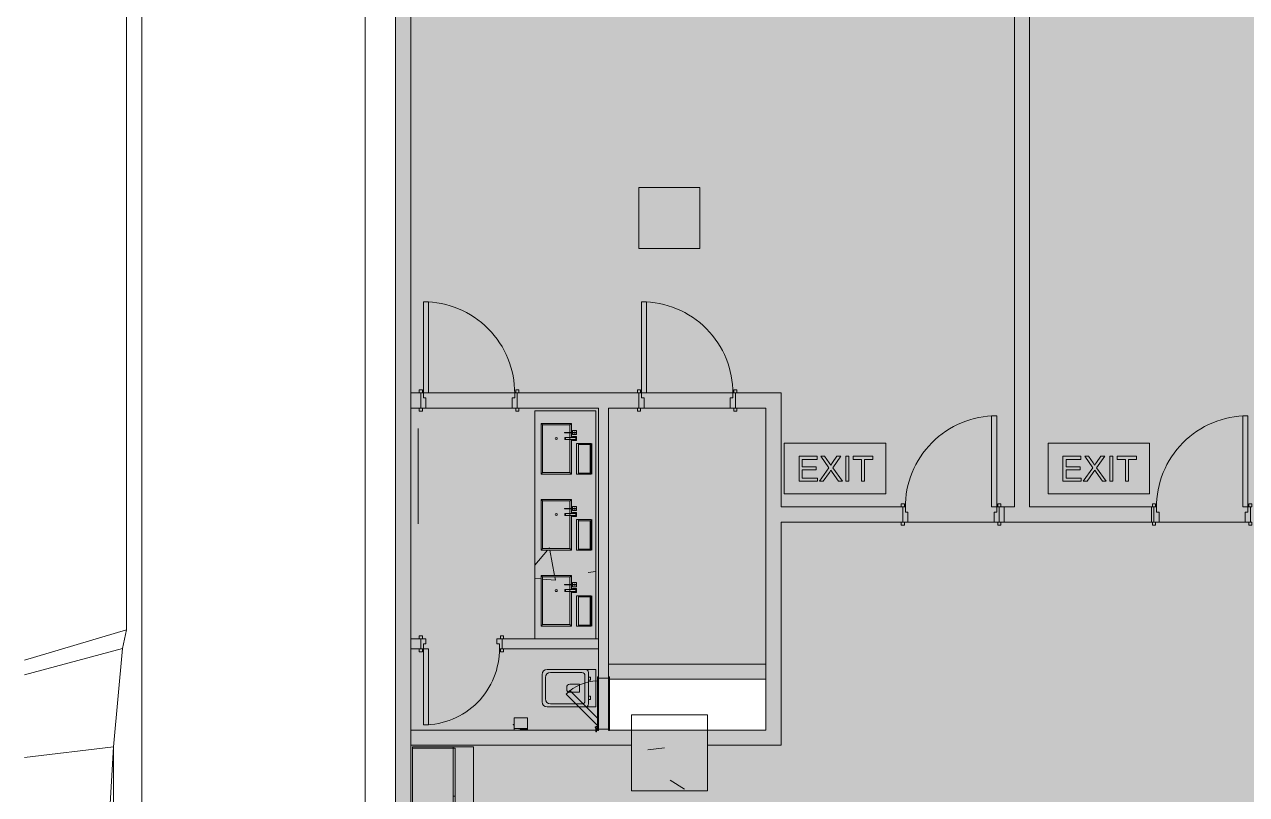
# Model space of a CAD drawing. Header units: millimetres. Extents: x -57519 to 497916, y -349472 to 446842.
# Drawn here: x 363393 to 375437, y 39571 to 47167 of the extents above; entities that cross this region are included whole.
import ezdxf

# ---------------------------------------------------------------- set-up
doc = ezdxf.new("R2010")
doc.units = ezdxf.units.MM
for name, color, linetype, lineweight in [('A-DETL-GENF', 92, 'Continuous', 5), ('A-DETL-THIN', 151, 'Continuous', 9), ('A-DOOR', 31, 'Continuous', 5), ('A-DOOR-FRAM', 31, 'Continuous', 5), ('A-FLOR', 192, 'Continuous', 5), ('A-GENM', 13, 'Continuous', 5), ('A-GLAZ', 151, 'Continuous', 5), ('A-WALL', 113, 'Continuous', 20), ('A-WALL-PATT', 111, 'Continuous', 20), ('I-FURN', 30, 'Continuous', 5), ('P-SANR-FIXT', 6, 'Continuous', 5), ('S-COLS', 52, 'Continuous', 20), ('S-STRS', 31, 'Continuous', 5)]:
    doc.layers.add(name, color=color, linetype=linetype, lineweight=lineweight)
pattern_1 = [(50, (329410.6, 0), (3643.68, -318.78), [381, -4191]), (355, (329410.6, 0), (-704.86, 3821.14), [304.8, -3352.8]), (100.451, (329714.2, -26.6), (2938.85, 3502.33), [323.8, -3561.8]), (46.184, (329410.6, 1016), (5421.58, -840.86), [571.5, -6286.5]), (96.636, (329862.4, 946), (4748.05, 4948.55), [485.7, -5342.7]), (351.184, (329410.6, 1016), (4748.1, 4948.5), [457.2, -5029.2]), (21, (329918.6, 762), (3032.29, -2045.3), [381, -4191]), (326, (329918.6, 762), (1236.04, 3683.76), [304.8, -3352.8]), (71.451, (330171.2, 591.6), (4268.34, 1638.42), [323.8, -3561.8]), (37.5, (329410.6, 0), (61.772, 1691.1), [167.64, -3144.52, 167.64, -3235.96, -3365.5]), (37.5, (329410.6, 0), (61.772, 1691.1), [-6715.76, 167.64, -3197.86]), (7.5, (329410.6, 0), (1336.393, 2003.61), [167.64, -1772.92, 167.64, -3068.32, -1282.7]), (7.5, (329410.6, 0), (1336.393, 2003.61), [-5176.52, 167.64, -1115.06]), (327.5, (328277.7, 0), (2711.818, -114.58), [167.64, -1102.36, 167.64, -3794.76, -5257.8]), (327.5, (328277.7, 0), (2711.818, -114.58), [-5232.4, 167.64, -5090.16]), (317.5, (327769.7, 0), (2962.59, 508.53), [167.64, -1483.36, 167.64, -2463.8, -3733.8]), (317.5, (327769.7, 0), (2962.59, 508.53), [-4282.44, 167.64, -3566.16])]

# ---------------------------------------------------------------- blocks, each defined once
blk = doc.blocks.new('DLN-Single Door__X01_ - _M02_ 900 x 2450 _WH_-V592-G_F SINGLE OCCUPANCY DIAGRAM')
at = {"layer": 'A-DOOR', "color": 191}
for p, q in [((-460, 105), (-490, 105)), ((-490, 105), (-490, 75)), ((-490, 75), (-475, 75)), ((-475, 75), (-460, 75)), ((-460, 75), (-460, 105)), ((490, 105), (460, 105)), ((460, 105), (460, 75)), ((466, 75), (475, 75)), ((475, 75), (490, 75)), ((490, 75), (490, 105)), ((-475, -75), (-490, -75)), ((-490, -75), (-490, -105)), ((-490, -105), (-460, -105)), ((-460, -75), (-475, -75)), ((-460, -105), (-460, -75)), ((-400, -75), (-450, -75)), ((-450, -75), (-450, -975)), ((-400, -975), (-400, -75)), ((475, -75), (460, -75)), ((460, -75), (460, -105)), ((460, -105), (490, -105)), ((490, -75), (475, -75)), ((490, -105), (490, -75)), ((-450, -975), (-400, -975))]:
    blk.add_line(p, q, dxfattribs=at)
blk.add_arc((-450, -75), 900, 270, 0.5, dxfattribs=at)
at = {"layer": 'A-DOOR-FRAM', "color": 191}
for p, q in [((-425, 75), (-475, 75)), ((-475, 75), (-475, -75)), ((-425, -25), (-425, 75)), ((425, 75), (425, -25)), ((475, 75), (425, 75)), ((475, -75), (475, 75)), ((-475, -75), (-450, -75)), ((-450, -75), (-450, -25)), ((-450, -25), (-425, -25)), ((425, -25), (450, -25)), ((450, -25), (450, -75)), ((450, -75), (475, -75))]:
    blk.add_line(p, q, dxfattribs=at)
blk = doc.blocks.new('DLN-Single Door__X01_ - _M01a_ 900 x 2450 _WH_-V593-G_F SINGLE OCCUPANCY DIAGRAM')
at = {"layer": 'A-DOOR', "color": 191}
for p, q in [((-450, 975), (-400, 975)), ((-450, 75), (-450, 975)), ((-400, 975), (-400, 75)), ((-490, 105), (-460, 105)), ((-490, 75), (-490, 105)), ((-475, 75), (-490, 75)), ((-460, 75), (-475, 75)), ((-460, 105), (-460, 75)), ((-400, 75), (-450, 75)), ((460, 75), (460, 105)), ((460, 105), (490, 105)), ((475, 75), (460, 75)), ((490, 75), (475, 75)), ((490, 105), (490, 75)), ((-490, -75), (-475, -75)), ((-490, -105), (-490, -75)), ((-460, -105), (-490, -105)), ((-475, -75), (-460, -75)), ((-460, -75), (-460, -105)), ((460, -105), (460, -75)), ((460, -75), (475, -75)), ((490, -105), (460, -105)), ((475, -75), (490, -75)), ((490, -75), (490, -105))]:
    blk.add_line(p, q, dxfattribs=at)
blk.add_arc((-450, 75), 900, 359.5, 90, dxfattribs=at)
at = {"layer": 'A-DOOR-FRAM', "color": 191}
for p, q in [((-475, 75), (-450, 75)), ((-475, -75), (-475, 75)), ((-450, 75), (-450, 25)), ((-450, 25), (-425, 25)), ((-425, 25), (-425, -75)), ((425, 25), (450, 25)), ((425, -75), (425, 25)), ((450, 75), (475, 75)), ((450, 25), (450, 75)), ((475, 75), (475, -75)), ((-425, -75), (-475, -75)), ((475, -75), (425, -75))]:
    blk.add_line(p, q, dxfattribs=at)
blk = doc.blocks.new('DLN_Louvre - 990x800 _WH_-10506067-G_F SINGLE OCCUPANCY DIAGRAM')
at = {"layer": 'A-GLAZ'}
blk.add_line((-470, 0), (470, 0), dxfattribs=at)
blk = doc.blocks.new('DLN-Access Panel__AP01_ - _AP04a_ 450 x 650 _WH_-16057987-G_F SINGLE OCCUPANCY DIAGRAM')
at = {"layer": 'A-DOOR', "color": 191}
for p, q in [((-215, 60), (93, 368)), ((93, 368), (129, 333)), ((129, 333), (-144, 60)), ((-240, 75), (-278, 75)), ((-278, 75), (-278, 70)), ((-278, 70), (-240, 70)), ((-265, 50), (-265, 60)), ((265, 60), (-265, 60)), ((-265, 50), (265, 50)), ((-240, 73), (-240, 60)), ((-225, 60), (-225, 73)), ((265, 50), (265, 60)), ((-265, -60), (-265, -50)), ((265, -50), (-260, -50)), ((240, -60), (265, -60)), ((265, -60), (265, -50))]:
    blk.add_line(p, q, dxfattribs=at)
at = {"layer": 'A-DOOR', "color": 253}
blk.add_line((-260, -60), (240, -60), dxfattribs=at)
at = {"layer": 'A-DOOR', "color": 191}
for centre, radius, start, end in [((-225, 50), 450, 1.3176, 45), ((-233, 73), 7.5, 360, 160.5288), ((-233, 73), 7.5, 360, 180), ((-233, 73), 7.5, 360, 160.5288), ((-233, 73), 7.5, 360, 165), ((-233, 73), 2, 0, 180), ((-233, 73), 2, 0, 180)]:
    blk.add_arc(centre, radius, start, end, dxfattribs=at)
at = {"layer": 'A-DOOR-FRAM', "color": 191}
for p, q in [((-250, 50), (-250, -50)), ((250, 50), (250, -48))]:
    blk.add_line(p, q, dxfattribs=at)
blk = doc.blocks.new('DLN_Counter-01 - 3850 _W_-13002887-G_F SINGLE OCCUPANCY DIAGRAM')
at = {"layer": 'I-FURN', "color": 191}
for p, q in [((-1940, -400), (-1940, 0)), ((-1940, 0), (-1925, 0)), ((-1925, -400), (-1925, 0)), ((-977.5, 0), (-1925, 0)), ((-1925, 0), (-1925, -400)), ((-977.5, 0), (-977.5, -400)), ((-977.5, -400), (-977.5, 0)), ((-977.5, 0), (-962.5, 0)), ((-962.5, -400), (-962.5, 0)), ((-22.5, 0), (-962.5, 0)), ((-962.5, 0), (-962.5, -400)), ((-22.5, 0), (-22.5, -400)), ((-7.5, -400), (-7.5, 0)), ((932.5, 0), (-7.5, 0)), ((932.5, 0), (932.5, -400)), ((947.5, -400), (947.5, 0)), ((1895, 0), (947.5, 0)), ((1895, 0), (1895, -400)), ((1895, -400), (1895, 0)), ((1895, 0), (1910, 0)), ((1910, 0), (1910, -400)), ((-22.5, -400), (-22.5, 0)), ((-22.5, 0), (-7.5, 0)), ((-7.5, 0), (-7.5, -400)), ((932.5, -400), (932.5, 0)), ((932.5, 0), (947.5, 0)), ((947.5, 0), (947.5, -400)), ((-1940, -400), (-1925, -400)), ((-1940, -400), (-1940, -600)), ((-1925, -400), (-977.5, -400)), ((-1925, -420), (-1925, -400)), ((-1925, -400), (-1451.25, -400)), ((-1925, -420), (-1451.25, -420)), ((-1451.25, -400), (-977.5, -400)), ((-1451.25, -405.17), (-1451.25, -420)), ((-1451.25, -420), (-1451.25, -405.17)), ((-1451.25, -420), (-977.5, -420)), ((-977.5, -400), (-977.5, -420)), ((-977.5, -400), (-962.5, -400)), ((-962.5, -400), (-22.5, -400)), ((-962.5, -420), (-962.5, -400)), ((-962.5, -400), (-492.5, -400)), ((-962.5, -420), (-492.5, -420)), ((-492.5, -400), (-492.5, -420)), ((-492.5, -420), (-492.5, -400)), ((-492.5, -400), (-22.5, -400)), ((-492.5, -420), (-22.5, -420)), ((-485, -540), (-485, -420)), ((-22.5, -400), (-22.5, -420)), ((-22.5, -400), (-7.5, -400)), ((-15, -400), (-15, -540)), ((-7.5, -400), (932.5, -400)), ((-7.5, -420), (-7.5, -400)), ((-7.5, -400), (462.5, -400)), ((-7.5, -420), (462.5, -420)), ((15, -540), (15, -420)), ((355, -420), (355, -540)), ((462.5, -400), (462.5, -420)), ((462.5, -420), (462.5, -400)), ((462.5, -400), (932.5, -400)), ((462.5, -420), (932.5, -420)), ((932.5, -400), (932.5, -420)), ((932.5, -400), (947.5, -400)), ((947.5, -400), (1895, -400)), ((947.5, -420), (947.5, -400)), ((947.5, -400), (1421.25, -400)), ((947.5, -420), (1421.25, -420)), ((1421.25, -400), (1421.25, -420)), ((1421.25, -420), (1421.25, -400)), ((1421.25, -400), (1895, -400)), ((1421.25, -420), (1895, -420)), ((1895, -400), (1895, -420)), ((1895, -400), (1910, -400)), ((1910, -600), (1910, -400)), ((-1940, -600), (1910, -600)), ((-15, -540), (-485, -540)), ((355, -540), (15, -540))]:
    blk.add_line(p, q, dxfattribs=at)
blk = doc.blocks.new('DLN-Single Door__X01_ - _M02_ 900 x 2450 _WH_-16935526-G_F SINGLE OCCUPANCY DIAGRAM')
at = {"layer": 'A-DOOR', "color": 191}
for p, q in [((-460, 105), (-490, 105)), ((-490, 105), (-490, 75)), ((-490, 75), (-475, 75)), ((-475, 75), (-460, 75)), ((-460, 75), (-460, 105)), ((490, 105), (460, 105)), ((460, 105), (460, 75)), ((460, 75), (475, 75)), ((475, 75), (490, 75)), ((490, 75), (490, 105)), ((-475, -75), (-490, -75)), ((-490, -75), (-490, -105)), ((-490, -105), (-460, -105)), ((-460, -75), (-475, -75)), ((-460, -105), (-460, -75)), ((-400, -75), (-450, -75)), ((-450, -75), (-450, -975)), ((-400, -975), (-400, -75)), ((475, -75), (460, -75)), ((460, -75), (460, -105)), ((460, -105), (490, -105)), ((490, -75), (475, -75)), ((490, -105), (490, -75)), ((-450, -975), (-400, -975))]:
    blk.add_line(p, q, dxfattribs=at)
blk.add_arc((-450, -75), 900, 270, 0.5, dxfattribs=at)
at = {"layer": 'A-DOOR-FRAM', "color": 191}
for p, q in [((-425, 75), (-475, 75)), ((-475, 75), (-475, -75)), ((-425, -25), (-425, 75)), ((425, 75), (425, -25)), ((475, 75), (425, 75)), ((475, -75), (475, 75)), ((-475, -75), (-450, -75)), ((-450, -75), (-450, -25)), ((-450, -25), (-425, -25)), ((425, -25), (450, -25)), ((450, -25), (450, -75)), ((450, -75), (475, -75))]:
    blk.add_line(p, q, dxfattribs=at)
blk = doc.blocks.new('DLN_Toilet Paper Roll - DLN_Toilet Paper Roll-V829-G_F SINGLE OCCUPANCY DIAGRAM')
at = {"layer": 'P-SANR-FIXT', "color": 191}
for p, q in [((-7, 0), (6, 0)), ((-7, 0), (-7, 0)), ((-4, 0), (-7, 0)), ((2, 0), (-4, 0)), ((6, 0), (2, 0)), ((6, 0), (7, 0)), ((7, 0), (6, 0)), ((-65, -7), (-65, -5)), ((-65, -7), (-65, -6)), ((-65, -6), (-65, -7)), ((-65, -15), (-65, -7)), ((-65, -7), (-13, -7)), ((-65, -120), (-65, -15)), ((-65, -15), (-13, -15)), ((-65, -120), (65, -120)), ((-13, -7), (-13, -6)), ((-13, -6), (-13, -7)), ((-13, -15), (-13, -7)), ((65, -15), (-13, -15)), ((-7, -2), (7, -2)), ((7, -2), (-7, -2)), ((-5, -5), (5, -5)), ((5, -5), (-5, -5)), ((-5, -11), (5, -11)), ((5, -11), (-5, -11)), ((-3, -2), (3, -2)), ((3, -2), (-3, -2)), ((-3, -5), (3, -5)), ((3, -5), (-3, -5)), ((23, -9), (23, -7)), ((23, -7), (23, -9)), ((65, -5), (65, -12)), ((65, -15), (65, -120))]:
    blk.add_line(p, q, dxfattribs=at)
for start_param, end_param in [(0, 3.141593), (3.141593, 6.283185)]:
    blk.add_ellipse((72, -53), major_axis=(2, 0), ratio=0.802744, start_param=start_param, end_param=end_param, dxfattribs=at)
for points, knots in [([(-5, -9), (-5, -9), (-5, -9), (-5, -8), (-4, -8), (-5, -8), (-5, -7), (-5, -7), (-5, -6), (-5, -6), (-5, -6), (-5, -6)], [0, 0, 0, 0, 0.1, 0.2, 0.3, 0.4, 0.5, 0.6, 0.8, 0.9, 0.9644096, 0.9644096, 0.9644096, 0.9644096]), ([(-5, -6), (-5, -6), (-5, -6), (-5, -6), (-5, -7), (-5, -7)], [0, 0, 0, 0, 0.25, 0.5, 1, 1, 1, 1]), ([(-5, -7), (-5, -7), (-5, -8), (-5, -8), (-5, -9), (-5, -9), (-5, -10), (-5, -10), (-5, -10), (-5, -10)], [0, 0, 0, 0, 0.222222, 0.333333, 0.444444, 0.583333, 0.722222, 0.861111, 1, 1, 1, 1]), ([(-5, -10), (-5, -10), (-5, -10), (-5, -10), (-5, -10), (-5, -9), (-5, -9)], [0.0801932, 0.0801932, 0.0801932, 0.0801932, 0.2, 0.4, 0.7, 1, 1, 1, 1]), ([(5, -6), (5, -6), (5, -6), (5, -6), (5, -7), (5, -7), (5, -8), (4, -8), (5, -8), (5, -9), (5, -9), (5, -9)], [0.0355904, 0.0355904, 0.0355904, 0.0355904, 0.1, 0.2, 0.4, 0.5, 0.6, 0.7, 0.8, 0.9, 1, 1, 1, 1]), ([(5, -7), (5, -7), (5, -6), (5, -6), (5, -6), (5, -6)], [0, 0, 0, 0, 0.5, 0.75, 1, 1, 1, 1]), ([(5, -10), (5, -10), (5, -10), (5, -10), (5, -9), (5, -9), (5, -8), (5, -8), (5, -8), (5, -7), (5, -7), (5, -7)], [0, 0, 0, 0, 0.111111, 0.222222, 0.444444, 0.583333, 0.652778, 0.722222, 0.791667, 0.861111, 1, 1, 1, 1]), ([(5, -9), (5, -10), (5, -10), (5, -10), (5, -10), (5, -10)], [0, 0, 0, 0, 0.4, 0.7, 0.9198068, 0.9198068, 0.9198068, 0.9198068])]:
    blk.add_open_spline(points, degree=3, knots=knots, dxfattribs=at)
blk = doc.blocks.new('DLN_Toilet - DLN_Toilet-12122835-G_F SINGLE OCCUPANCY DIAGRAM')
at = {"layer": 'P-SANR-FIXT', "color": 191}
for p, q in [((-185, 650), (-185, 273)), ((-155, 308), (-155, 618)), ((135, 700), (-135, 700)), ((-105, 668), (105, 668)), ((155, 618), (155, 308)), ((185, 273), (185, 650)), ((-40, 427), (-40, 332)), ((10, 457), (-10, 457)), ((40, 332), (40, 427)), ((-185, 273), (-185, 170)), ((-155, 243), (155, 243)), ((125, 278), (-125, 278)), ((-80, 243), (-110, 243)), ((-110, 243), (-110, 223)), ((-80, 223), (-80, 243)), ((-40, 332), (40, 332)), ((110, 243), (80, 243)), ((80, 243), (80, 223)), ((110, 223), (110, 243)), ((185, 170), (185, 273)), ((-185, 170), (185, 170)), ((-110, 223), (-80, 223)), ((80, 223), (110, 223))]:
    blk.add_line(p, q, dxfattribs=at)
for centre, radius, start, end in [((-135, 650), 50, 90, 180), ((-105, 618), 50, 90, 180), ((105, 618), 50, 0, 90), ((135, 650), 50, 0, 90), ((-10, 427), 30, 90, 180), ((10, 427), 30, 360, 90), ((-155, 273), 30, 180, 270), ((-125, 308), 30, 180, 270), ((125, 308), 30, 270, 0), ((155, 273), 30, 270, 0)]:
    blk.add_arc(centre, radius, start, end, dxfattribs=at)
blk = doc.blocks.new('DLN_Counter _ Cabinet - DLN_Counter _ Cabinet-15606098-G_F SINGLE OCCUPANCY DIAGRAM')
at = {"layer": 'A-GENM', "color": 191}
for p, q in [((-235, -255), (-235, -525)), ((235, -255), (-235, -255)), ((235, -525), (235, -255)), ((-235, -525), (235, -525))]:
    blk.add_line(p, q, dxfattribs=at)
blk = doc.blocks.new('DLN_Counter _ Cabinet - DLN_Counter _ Cabinet-15606099-G_F SINGLE OCCUPANCY DIAGRAM')
at = {"layer": 'A-GENM', "color": 191}
for p, q in [((-235, -255), (-235, -525)), ((235, -255), (-235, -255)), ((235, -525), (235, -255)), ((-235, -525), (235, -525))]:
    blk.add_line(p, q, dxfattribs=at)
blk = doc.blocks.new('DLN_Counter _ Cabinet - DLN_Counter _ Cabinet-15606100-G_F SINGLE OCCUPANCY DIAGRAM')
at = {"layer": 'A-GENM', "color": 191}
for p, q in [((-235, -255), (-235, -525)), ((235, -255), (-235, -255)), ((235, -525), (235, -255)), ((-235, -525), (235, -525))]:
    blk.add_line(p, q, dxfattribs=at)
blk = doc.blocks.new('DLN-Single Door__X01_ - _M09_ 750 x 2450 _WH_-16935552-G_F SINGLE OCCUPANCY DIAGRAM')
at = {"layer": 'A-DOOR', "color": 191}
for p, q in [((-385, 80), (-415, 80)), ((-415, 80), (-415, 50)), ((-415, 50), (-400, 50)), ((-400, 50), (-385, 50)), ((-385, 50), (-385, 80)), ((415, 80), (385, 80)), ((385, 80), (385, 50)), ((385, 50), (400, 50)), ((400, 50), (415, 50)), ((415, 50), (415, 80)), ((-400, -50), (-415, -50)), ((-415, -50), (-415, -80)), ((-415, -80), (-385, -80)), ((-385, -50), (-400, -50)), ((-385, -80), (-385, -50)), ((-325, -50), (-375, -50)), ((-375, -50), (-375, -800)), ((-325, -800), (-325, -50)), ((400, -50), (385, -50)), ((385, -50), (385, -80)), ((385, -80), (415, -80)), ((415, -50), (400, -50)), ((415, -80), (415, -50)), ((-375, -800), (-325, -800))]:
    blk.add_line(p, q, dxfattribs=at)
blk.add_arc((-375, -50), 750, 270, 0.5, dxfattribs=at)
at = {"layer": 'A-DOOR-FRAM', "color": 191}
for p, q in [((-350, 50), (-400, 50)), ((-400, 50), (-400, -50)), ((-375, -50), (-375, 0)), ((-375, 0), (-350, 0)), ((-350, 0), (-350, 50)), ((350, 50), (350, 0)), ((400, 50), (350, 50)), ((400, -50), (400, 50)), ((-400, -50), (-375, -50)), ((350, 0), (375, 0)), ((375, 0), (375, -50)), ((375, -50), (400, -50))]:
    blk.add_line(p, q, dxfattribs=at)
blk = doc.blocks.new('DLN_EXIT Sign Board - DLN_EXIT Sign Board-5973881-G_F SINGLE OCCUPANCY DIAGRAM')
at = {"layer": 'A-GENM'}
h = blk.add_hatch(color=21, dxfattribs=at)
h.paths.add_polyline_path([(-500, -250), (500, -250), (500, 250), (-500, 250), (-500, -127)], flags=0)
h.paths.add_polyline_path([(108, -125), (108, 121), (138, 121), (138, -125)], flags=0)
h.paths.add_polyline_path([(-323, -125), (-354, -125), (-354, 121), (-177, 121), (-177, 90), (-323, 90), (-323, 17), (-185, 17), (-185, -13), (-323, -13), (-323, -94), (-173, -94), (-173, -125)], flags=0)
h.paths.add_polyline_path([(73, -125), (36, -125), (-42, -19), (-116, -125), (-154, -125), (-59, 9), (-138, 121), (-102, 121), (-42, 34), (20, 121), (58, 121), (-22, 9), (58, -103)], flags=0)
h.paths.add_polyline_path([(292, -125), (262, -125), (262, 90), (181, 90), (181, 121), (373, 121), (373, 90), (292, 90)], flags=0)
for points in [[(-354, -125), (-173, -125), (-173, -94), (-323, -94), (-323, -13), (-185, -13), (-185, 17), (-323, 17), (-323, 90), (-177, 90), (-177, 121), (-354, 121)], [(73, -125), (-22, 9), (58, 121), (20, 121), (-42, 34), (-102, 121), (-138, 121), (-59, 9), (-154, -125), (-116, -125), (-40, -17), (36, -125)], [(138, -125), (138, 121), (108, 121), (108, -125)], [(292, -125), (292, 90), (373, 90), (373, 121), (181, 121), (181, 90), (262, 90), (262, -125)]]:
    blk.add_hatch(color=253, dxfattribs=at).paths.add_polyline_path(points, flags=0)
at = {"layer": 'A-GENM', "color": 191}
for p, q in [((500, 250), (-500, 250)), ((-500, 250), (-500, -250)), ((500, -250), (500, 250)), ((-177, 121), (-354, 121)), ((-354, 121), (-354, -125)), ((-177, 90), (-177, 121)), ((-102, 121), (-138, 121)), ((-138, 121), (-59, 9)), ((-57, 58), (-102, 121)), ((20, 121), (-24, 59)), ((-22, 9), (58, 121)), ((58, 121), (20, 121)), ((138, 121), (108, 121)), ((108, 121), (108, -125)), ((138, -125), (138, 121)), ((373, 121), (181, 121)), ((181, 121), (181, 90)), ((373, 90), (373, 121)), ((-323, 17), (-323, 90)), ((-323, 90), (-177, 90)), ((-185, 17), (-323, 17)), ((-185, -13), (-185, 17)), ((-59, 9), (-154, -125)), ((-42, 34), (-57, 58)), ((-24, 59), (-42, 34)), ((73, -125), (-22, 9)), ((181, 90), (262, 90)), ((262, 90), (262, -125)), ((292, -125), (292, 90)), ((292, 90), (373, 90)), ((-323, -94), (-323, -13)), ((-323, -13), (-185, -13)), ((-173, -94), (-323, -94)), ((-173, -125), (-173, -94)), ((-116, -125), (-55, -38)), ((-55, -38), (-40, -17)), ((-40, -17), (-27, -36)), ((-27, -36), (36, -125)), ((-354, -125), (-173, -125)), ((-154, -125), (-116, -125)), ((36, -125), (73, -125)), ((108, -125), (138, -125)), ((262, -125), (292, -125)), ((-500, -250), (500, -250))]:
    blk.add_line(p, q, dxfattribs=at)

msp = doc.modelspace()

# ---------------------------------------------------------------- hatches: boundary and pattern name
at = {"layer": 'A-DETL-GENF', "transparency": 33554585}
h = msp.add_hatch(color=201, dxfattribs=at)
h.paths.add_polyline_path([(378712.3, -2142.5), (378712.3, 5707.5), (408249.8, 5707.5), (408249.8, 31607.5), (411824.8, 31607.5), (411824.8, 28857.5), (414124.8, 28857.5), (414124.8, 34332.5), (417674.8, 34332.5), (417674.8, 35647.5), (420699.8, 35647.5), (420699.8, 52157.5), (392454.3, 52157.5), (392454.3, 45782.5), (382199.8, 45782.5), (382199.8, 52157.5), (367049.8, 52157.5), (367049.8, 5707.5), (368349.8, 5707.5), (368349.8, 3222.2), (374112.3, -1265.4), (374112.3, -2142.5), (376972.2, -2142.5)], flags=0)
h.paths.add_polyline_path([(370849.8, 8157.5), (370849.8, 9357.5), (369649.8, 9357.5), (369649.8, 15624.2), (370889.8, 15624.2), (370889.8, 9397.5), (371149.8, 9397.5), (371149.8, 8157.5)], flags=0)
h.paths.add_polyline_path([(388124.8, 8157.5), (388124.8, 9397.5), (389899.8, 9397.5), (389899.8, 8157.5)], flags=0)
h.paths.add_polyline_path([(382791.7, 8157.5), (382352.3, 8157.5), (382352.3, 9397.5), (387324.8, 9397.5), (387324.8, 8157.5), (386671.4, 8157.5)], flags=0)
h.paths.add_polyline_path([(404599.8, 8157.5), (396937.3, 8157.5), (396937.3, 9397.5), (404599.8, 9397.5), (404599.8, 8571.4)], flags=0)
h.paths.add_polyline_path([(394430.7, 8157.5), (392899.8, 8157.5), (392899.8, 9397.5), (396137.3, 9397.5), (396137.3, 8157.5)], flags=0)
h.paths.add_polyline_path([(405799.8, 12397.5), (404559.8, 12397.5), (404559.8, 15624.2), (405799.8, 15624.2), (405799.8, 12969.9)], flags=0)
h.paths.add_polyline_path([(370889.8, 16424.2), (369649.8, 16424.2), (369649.8, 23040.8), (370889.8, 23040.8), (370889.8, 17368.3)], flags=0)
h.paths.add_polyline_path([(404559.8, 16424.2), (404559.8, 23040.8), (405799.8, 23040.8), (405799.8, 16424.2)], flags=0)
h.paths.add_polyline_path([(369649.8, 23840.8), (369649.8, 30107.5), (370849.8, 30107.5), (370849.8, 31307.5), (371149.8, 31307.5), (371149.8, 30107.5), (370889.8, 30107.5), (370889.8, 23840.8)], flags=0)
h.paths.add_polyline_path([(404559.8, 23840.8), (404559.8, 27067.5), (405799.8, 27067.5), (405799.8, 23840.8)], flags=0)
h.paths.add_polyline_path([(388124.8, 30067.5), (388124.8, 31307.5), (389399.8, 31307.5), (389399.8, 30067.5)], flags=0)
h.paths.add_polyline_path([(373449.8, 30067.5), (373449.8, 31307.5), (378512.3, 31307.5), (378512.3, 30067.5), (375032.4, 30067.5)], flags=0)
h.paths.add_polyline_path([(386671.4, 30067.5), (382349.8, 30067.5), (382349.8, 31307.5), (387324.8, 31307.5), (387324.8, 30067.5)], flags=0)
h.paths.add_polyline_path([(394430.7, 30067.5), (392399.8, 30067.5), (392399.8, 31307.5), (396137.3, 31307.5), (396137.3, 30067.5)], flags=0)
h.paths.add_polyline_path([(402190, 30067.5), (396937.3, 30067.5), (396937.3, 31307.5), (404599.8, 31307.5), (404599.8, 30067.5), (404129.8, 30067.5)], flags=0)
h.paths.add_polyline_path([(407299.8, 35797.5), (407299.8, 36247.5), (408249.8, 36247.5), (408249.8, 35797.5), (408009.5, 35797.5)], flags=0)
h.paths.add_polyline_path([(412649.8, 35797.5), (412649.8, 37247.5), (415649.8, 37247.5), (415649.8, 35797.5), (413829, 35797.5)], flags=0)
h.paths.add_polyline_path([(412649.8, 37397.5), (412649.8, 37897.5), (418299.8, 37897.5), (418299.8, 37397.5), (412859.1, 37397.5)], flags=0)
h.paths.add_polyline_path([(408979.4, 37847.5), (408399.8, 37847.5), (408399.8, 38327.5), (410749.8, 38327.5), (410749.8, 37847.5), (409949.3, 37847.5)], flags=0)
h.paths.add_polyline_path([(381599.8, 37907.5), (381599.8, 39557.5), (382049.8, 39557.5), (382049.8, 37907.5), (381821.8, 37907.5)], flags=0)
h.paths.add_polyline_path([(406069.7, 38657.5), (404849.8, 38657.5), (404849.8, 49957.5), (408249.8, 49957.5), (408249.8, 38657.5), (408009.5, 38657.5)], flags=0)
h.paths.add_polyline_path([(370182.8, 40207.5), (369149.8, 40207.5), (369149.8, 40707.5), (370699.8, 40707.5), (370699.8, 40207.5)], flags=0)
h.paths.add_polyline_path([(381599.8, 40257.5), (381599.8, 42757.5), (382049.8, 42757.5), (382049.8, 40257.5), (381821.8, 40257.5)], flags=0)
h.paths.add_polyline_path([(414798.9, 42697.5), (410674.8, 42697.5), (410674.8, 43197.5), (418349.8, 43197.5), (418349.8, 42697.5), (415768.8, 42697.5)], flags=0)
h.paths.add_polyline_path([(377289.8, 42907.5), (375749.8, 42907.5), (375749.8, 43407.5), (377289.8, 43407.5), (377289.8, 43209.2)], flags=0)
h.paths.add_polyline_path([(382049.8, 46907.5), (379399.8, 46907.5), (379399.8, 52007.5), (382049.8, 52007.5), (382049.8, 47057.9)], flags=0)
h.paths.add_polyline_path([(410919.2, 47837.5), (410674.8, 47837.5), (410674.8, 48337.5), (418349.8, 48337.5), (418349.8, 47837.5), (411404.2, 47837.5)], flags=0)
h.paths.add_polyline_path([(408399.8, 50107.5), (408399.8, 52007.5), (408849.8, 52007.5), (408849.8, 50107.5)], flags=0)
at = {"layer": 'A-GENM'}
h = msp.add_hatch(dxfattribs=at)
h.set_pattern_fill('FP_41', color=253, style=0, pattern_type=2)
h.set_pattern_definition(pattern_1)
h.paths.add_polyline_path([(368727.9, 41997.5), (368769.8, 41997.5), (368769.8, 42322.5), (368724, 42322.5), (368727.9, 42342.5), (368769.8, 42342.5), (368769.8, 42388.7), (368769.8, 42393.7), (368769.8, 42467.5), (368499.8, 42467.5), (368499.8, 41997.5)], flags=0)
h.paths.add_polyline_path([(368634.8, 42322.5), (368626.2, 42327.5), (368626.2, 42337.5), (368634.8, 42342.5), (368643.5, 42337.5), (368643.5, 42327.5), (368637.4, 42322.8)], flags=0)
h = msp.add_hatch(dxfattribs=at)
h.set_pattern_fill('FP_55', color=253, style=0, pattern_type=2)
h.set_pattern_definition([(50, (329410.6, 0), (3643.68, -318.78), [381, -4191]), (355, (329410.6, 0), (-704.86, 3821.14), [304.8, -3352.8]), (100.451, (329714.2, -26.6), (2938.85, 3502.33), [323.8, -3561.8]), (46.184, (329410.6, 1016), (5421.58, -840.86), [571.5, -6286.5]), (96.636, (329862.4, 946), (4748.05, 4948.55), [485.7, -5342.7]), (351.184, (329410.6, 1016), (4748.1, 4948.5), [457.2, -5029.2]), (21, (329918.6, 762), (3032.29, -2045.3), [381, -4191]), (326, (329918.6, 762), (1236.04, 3683.76), [304.8, -3352.8]), (71.451, (330171.2, 591.6), (4268.34, 1638.42), [323.8, -3561.8]), (37.5, (329410.6, 0), (61.772, 1691.1), [167.64, -3144.52, 167.64, -3235.96, -3365.5]), (37.5, (329410.6, 0), (61.772, 1691.1), [-6715.76, 167.64, -3197.86]), (7.5, (329410.6, 0), (1336.393, 2003.61), [167.64, -1772.92, 167.64, -3068.32, -1282.7]), (7.5, (329410.6, 0), (1336.393, 2003.61), [-5176.52, 167.64, -1115.06]), (327.5, (328277.7, 0), (2711.818, -114.58), [167.64, -1102.36, 167.64, -3794.76, -5257.8]), (327.5, (328277.7, 0), (2711.818, -114.58), [-5232.4, 167.64, -5090.16]), (317.5, (327769.7, 0), (2962.59, 508.53), [167.64, -1483.36, 167.64, -2463.8, -3733.8]), (317.5, (327769.7, 0), (2962.59, 508.53), [-4282.44, 167.64, -3566.16])])
h.paths.add_polyline_path([(368424.8, 41107.5), (369024.8, 41107.5), (369024.8, 41982.5), (368424.8, 41982.5), (368424.8, 41284.9)], flags=0)
h.paths.add_polyline_path([(368485.5, 41232.5), (368484.8, 41232.5), (368485.5, 41732.5), (368784.8, 41732.5), (368784.8, 41643.7), (368794.8, 41643.7), (368794.8, 41661.2), (368834.8, 41661.2), (368834.8, 41621.2), (368794.8, 41621.2), (368794.8, 41638.7), (368784.8, 41638.7), (368784.8, 41592.5), (368794.8, 41592.5), (368794.8, 41602.5), (368834.8, 41602.5), (368834.8, 41562.5), (368794.8, 41562.5), (368794.8, 41572.5), (368784.8, 41572.5), (368784.8, 41232.5), (368727.9, 41232.5)], flags=0)
h.paths.add_polyline_path([(368970.4, 41232.5), (368834.8, 41232.5), (368834.8, 41532.5), (368984.8, 41532.5), (368979.8, 41232.5)], flags=0)
h = msp.add_hatch(dxfattribs=at)
h.set_pattern_fill('FP_41', color=253, style=0, pattern_type=2)
h.set_pattern_definition(pattern_1)
h.paths.add_polyline_path([(368769.8, 41247.5), (368769.8, 41572.5), (368724, 41572.5), (368727.9, 41592.5), (368769.8, 41592.5), (368769.8, 41638.7), (368769.8, 41643.7), (368769.8, 41717.5), (368499.8, 41717.5), (368499.8, 41247.5), (368727.9, 41247.5)], flags=0)
h.paths.add_polyline_path([(368634.8, 41572.5), (368626.2, 41577.5), (368626.2, 41587.5), (368634.8, 41592.5), (368643.5, 41587.5), (368643.5, 41577.5), (368637.4, 41572.8)], flags=0)
at = {"layer": 'A-WALL-PATT', "transparency": 33554432}
msp.add_hatch(color=133, dxfattribs=at).paths.add_polyline_path([(367049.8, 33807.5), (367199.8, 33807.5), (367199.8, 52022.5), (367049.8, 52022.5), (367049.8, 33862.5)], flags=0)
at = {"layer": 'S-COLS', "lineweight": 5}
h = msp.add_hatch(dxfattribs=at)
h.set_pattern_fill('FP_41', color=253, style=0, pattern_type=2)
h.set_pattern_definition(pattern_1)
h.paths.add_polyline_path([(370124.8, 40207.5), (370124.8, 40357.5), (369374.8, 40357.5), (369374.8, 40207.5)], flags=0)
h = msp.add_hatch(dxfattribs=at)
h.set_pattern_fill('FP_41', color=253, style=0, pattern_type=2)
h.set_pattern_definition(pattern_1)
h.paths.add_polyline_path([(370124.8, 39607.5), (370124.8, 40207.5), (369374.8, 40207.5), (369374.8, 39607.5)], flags=0)

# ---------------------------------------------------------------- linework, layer by layer
at = {"layer": 'A-DETL-THIN', "lineweight": 5}
for p, q in [((367049.8, 52157.5), (367049.8, 35357.5)), ((369149.8, 40707.5), (370699.8, 40707.5)), ((369149.8, 40207.5), (369149.8, 40707.5)), ((370699.8, 40707.5), (370699.8, 40207.5)), ((370699.8, 40207.5), (369149.8, 40207.5))]:
    msp.add_line(p, q, dxfattribs=at)
at = {"layer": 'A-FLOR'}
for p, q in [((366749.8, 52457.4), (366749.8, 31707.5)), ((367049.8, 52006.1), (367049.8, 33897.5)), ((367199.8, 52007.5), (367199.8, 43532.5)), ((364399.9, 51475.3), (364399.8, 41195.8)), ((364549.5, 5557.5), (364549.9, 51475.3)), ((367199.8, 43532.5), (367284.8, 43532.5)), ((367324.8, 43532.5), (368224.8, 43532.5)), ((369474.8, 43532.5), (370374.8, 43532.5)), ((370414.8, 43532.5), (370849.8, 43532.5)), ((367284.8, 43382.5), (367199.8, 43382.5)), ((367199.8, 43382.5), (367199.8, 40207.5)), ((368199.8, 43382.5), (367349.8, 43382.5)), ((369049.8, 43382.5), (368264.8, 43382.5)), ((369049.8, 41010), (369049.8, 43382.5)), ((369434.8, 43382.5), (369149.8, 43382.5)), ((370384.8, 43382.5), (369499.8, 43382.5)), ((370699.8, 43382.5), (370414.8, 43382.5)), ((370699.8, 40707.5), (370699.8, 43382.5)), ((370849.8, 42407.5), (372034.8, 42407.5)), ((373049.8, 42257.5), (373049.8, 42407.5)), ((373049.8, 42407.5), (373149.8, 42407.5)), ((373299.8, 42407.5), (374499.8, 42407.5)), ((374499.8, 42407.5), (374499.8, 42260.5)), ((372034.8, 42257.5), (370849.8, 42257.5)), ((372099.8, 42257.5), (372949.8, 42257.5)), ((374574.8, 42257.5), (375424.8, 42257.5)), ((364399.8, 41195.8), (363393.4, 40896.2)), ((364399.8, 41195.8), (364359.8, 41012.5)), ((363393.4, 40750.8), (364359.8, 41012.5)), ((364359.8, 41012.5), (364269.8, 40041.7)), ((369049.8, 40717.5), (369049.8, 40732.5)), ((369149.8, 40732.5), (369149.8, 40707.5)), ((369159.8, 40707.5), (370699.8, 40707.5)), ((369029.8, 40207.5), (369039.8, 40207.5)), ((369049.8, 40207.5), (369049.8, 40217.5)), ((364269.8, 40041.7), (363393.4, 39936.4)), ((364049.8, 36231.9), (364269.8, 40041.7)), ((369374.8, 40057.5), (367199.8, 40057.5))]:
    msp.add_line(p, q, dxfattribs=at)
at = {"layer": 'A-GENM', "color": 191}
for p, q in [((368424.8, 43357.5), (369024.8, 43357.5)), ((368424.8, 43357.5), (368424.8, 42732.5)), ((369024.8, 43357.5), (369024.8, 42732.5)), ((368484.8, 42732.5), (368484.8, 43232.5)), ((368484.8, 43232.5), (368784.8, 43232.5)), ((368714.8, 43143.7), (368714.8, 43138.7)), ((368714.8, 43143.7), (368809.8, 43143.7)), ((368809.8, 43138.7), (368714.8, 43138.7)), ((368784.8, 43232.5), (368784.8, 43143.7)), ((368784.8, 43138.7), (368784.8, 43092.5)), ((368834.8, 43161.2), (368794.8, 43161.2)), ((368794.8, 43161.2), (368794.8, 43143.7)), ((368794.8, 43138.7), (368794.8, 43121.2)), ((368794.8, 43121.2), (368834.8, 43121.2)), ((368809.8, 43146.2), (368819.8, 43146.2)), ((368809.8, 43136.2), (368809.8, 43146.2)), ((368809.8, 43138.7), (368809.8, 43143.7)), ((368819.8, 43136.2), (368809.8, 43136.2)), ((368819.8, 43146.2), (368819.8, 43136.2)), ((368819.8, 43143.7), (368829.8, 43143.7)), ((368819.8, 43143.7), (368819.8, 43138.7)), ((368829.8, 43138.7), (368819.8, 43138.7)), ((368829.8, 43138.7), (368829.8, 43143.7)), ((368834.8, 43121.2), (368834.8, 43161.2)), ((368718.9, 43092.5), (368724, 43092.5)), ((368718.9, 43072.5), (368718.9, 43092.5)), ((368724, 43072.5), (368718.9, 43072.5)), ((368724, 43092.5), (368827.3, 43092.5)), ((368724, 43072.5), (368724, 43092.5)), ((368827.3, 43072.5), (368724, 43072.5)), ((368784.8, 43072.5), (368784.8, 42732.5)), ((368834.8, 43102.5), (368794.8, 43102.5)), ((368794.8, 43102.5), (368794.8, 43092.5)), ((368794.8, 43072.5), (368794.8, 43062.5)), ((368794.8, 43062.5), (368834.8, 43062.5)), ((368827.3, 43092.5), (368827.3, 43072.5)), ((368834.8, 43062.5), (368834.8, 43102.5)), ((368854.8, 43032.5), (368834.8, 43032.5)), ((368834.8, 42732.5), (368834.8, 43032.5)), ((368854.8, 43032.5), (368979.8, 43032.5)), ((368854.8, 43022.5), (368854.8, 43032.5)), ((368854.8, 42732.5), (368854.8, 43032.5)), ((368979.8, 43022.5), (368854.8, 43022.5)), ((368969.8, 43022.5), (368979.8, 43022.5)), ((368969.8, 42742.5), (368969.8, 43022.5)), ((368979.8, 43022.5), (368979.8, 43032.5)), ((368979.8, 42742.5), (368979.8, 43022.5)), ((368984.8, 43032.5), (368984.8, 42732.5)), ((368424.8, 42732.5), (368424.8, 41982.5)), ((368484.8, 42732.5), (368784.8, 42732.5)), ((368834.8, 42732.5), (368854.8, 42732.5)), ((368854.8, 42742.5), (368979.8, 42742.5)), ((368854.8, 42732.5), (368854.8, 42742.5)), ((368979.8, 42732.5), (368854.8, 42732.5)), ((368979.8, 42742.5), (368969.8, 42742.5)), ((368979.8, 42732.5), (368979.8, 42742.5)), ((369024.8, 42732.5), (369024.8, 41982.5)), ((368484.8, 41982.5), (368484.8, 42482.5)), ((368484.8, 42482.5), (368784.8, 42482.5)), ((368784.8, 42482.5), (368784.8, 42393.7)), ((368834.8, 42411.2), (368794.8, 42411.2)), ((368794.8, 42411.2), (368794.8, 42393.7)), ((368809.8, 42396.2), (368819.8, 42396.2)), ((368809.8, 42386.2), (368809.8, 42396.2)), ((368819.8, 42396.2), (368819.8, 42386.2)), ((368834.8, 42371.2), (368834.8, 42411.2)), ((368714.8, 42393.7), (368714.8, 42388.7)), ((368714.8, 42393.7), (368809.8, 42393.7)), ((368809.8, 42388.7), (368714.8, 42388.7)), ((368718.9, 42342.5), (368724, 42342.5)), ((368718.9, 42322.5), (368718.9, 42342.5)), ((368724, 42322.5), (368718.9, 42322.5)), ((368724, 42342.5), (368827.3, 42342.5)), ((368724, 42322.5), (368724, 42342.5)), ((368827.3, 42322.5), (368724, 42322.5)), ((368784.8, 42384.5), (368784.8, 42342.5)), ((368784.8, 42322.5), (368784.8, 41982.5)), ((368794.8, 42384.5), (368794.8, 42371.2)), ((368794.8, 42371.2), (368834.8, 42371.2)), ((368834.8, 42352.5), (368794.8, 42352.5)), ((368794.8, 42352.5), (368794.8, 42342.5)), ((368794.8, 42322.5), (368794.8, 42312.5)), ((368794.8, 42312.5), (368834.8, 42312.5)), ((368809.8, 42388.7), (368809.8, 42393.7)), ((368819.8, 42386.2), (368809.8, 42386.2)), ((368819.8, 42393.7), (368829.8, 42393.7)), ((368819.8, 42393.7), (368819.8, 42388.7)), ((368829.8, 42388.7), (368819.8, 42388.7)), ((368827.3, 42342.5), (368827.3, 42322.5)), ((368829.8, 42388.7), (368829.8, 42393.7)), ((368834.8, 42312.5), (368834.8, 42352.5)), ((368854.8, 42282.5), (368834.8, 42282.5)), ((368834.8, 41982.5), (368834.8, 42282.5)), ((368854.8, 42282.5), (368979.8, 42282.5)), ((368854.8, 42272.5), (368854.8, 42282.5)), ((368854.8, 41982.5), (368854.8, 42282.5)), ((368979.8, 42272.5), (368979.8, 42282.5)), ((368984.8, 42282.5), (368984.8, 41982.5)), ((368979.8, 42272.5), (368854.8, 42272.5)), ((368969.8, 42272.5), (368979.8, 42272.5)), ((368969.8, 41992.5), (368969.8, 42272.5)), ((368979.8, 41992.5), (368979.8, 42272.5)), ((368424.8, 41982.5), (368424.8, 41107.5)), ((368484.8, 41982.5), (368784.8, 41982.5)), ((368834.8, 41982.5), (368854.8, 41982.5)), ((368854.8, 41992.5), (368979.8, 41992.5)), ((368854.8, 41982.5), (368854.8, 41992.5)), ((368979.8, 41982.5), (368854.8, 41982.5)), ((368979.8, 41992.5), (368969.8, 41992.5)), ((368979.8, 41982.5), (368979.8, 41992.5)), ((369024.8, 41982.5), (369024.8, 41107.5)), ((368484.8, 41732.5), (368784.8, 41732.5)), ((368484.8, 41232.5), (368484.8, 41732.5)), ((368784.8, 41732.5), (368784.8, 41643.7)), ((368714.8, 41643.7), (368809.8, 41643.7)), ((368714.8, 41643.7), (368714.8, 41638.7)), ((368809.8, 41638.7), (368714.8, 41638.7)), ((368718.9, 41592.5), (368724, 41592.5)), ((368718.9, 41572.5), (368718.9, 41592.5)), ((368724, 41572.5), (368718.9, 41572.5)), ((368724, 41592.5), (368827.3, 41592.5)), ((368724, 41572.5), (368724, 41592.5)), ((368827.3, 41572.5), (368724, 41572.5)), ((368784.8, 41638.7), (368784.8, 41592.5)), ((368784.8, 41572.5), (368784.8, 41232.5)), ((368834.8, 41661.2), (368794.8, 41661.2)), ((368794.8, 41661.2), (368794.8, 41643.7)), ((368794.8, 41639.5), (368794.8, 41621.2)), ((368794.8, 41621.2), (368834.8, 41621.2)), ((368834.8, 41602.5), (368794.8, 41602.5)), ((368794.8, 41602.5), (368794.8, 41592.5)), ((368794.8, 41572.5), (368794.8, 41562.5)), ((368794.8, 41562.5), (368834.8, 41562.5)), ((368809.8, 41646.2), (368819.8, 41646.2)), ((368809.8, 41636.2), (368809.8, 41646.2)), ((368809.8, 41638.7), (368809.8, 41643.7)), ((368819.8, 41636.2), (368809.8, 41636.2)), ((368819.8, 41646.2), (368819.8, 41636.2)), ((368819.8, 41643.7), (368829.8, 41643.7)), ((368819.8, 41643.7), (368819.8, 41638.7)), ((368829.8, 41638.7), (368819.8, 41638.7)), ((368827.3, 41592.5), (368827.3, 41572.5)), ((368829.8, 41638.7), (368829.8, 41643.7)), ((368834.8, 41621.2), (368834.8, 41661.2)), ((368834.8, 41562.5), (368834.8, 41602.5)), ((368854.8, 41532.5), (368834.8, 41532.5)), ((368834.8, 41232.5), (368834.8, 41532.5)), ((368854.8, 41532.5), (368979.8, 41532.5)), ((368854.8, 41522.5), (368854.8, 41532.5)), ((368854.8, 41232.5), (368854.8, 41532.5)), ((368979.8, 41522.5), (368854.8, 41522.5)), ((368969.8, 41522.5), (368979.8, 41522.5)), ((368969.8, 41242.5), (368969.8, 41522.5)), ((368979.8, 41522.5), (368979.8, 41532.5)), ((368979.8, 41242.5), (368979.8, 41522.5)), ((368984.8, 41532.5), (368984.8, 41232.5)), ((368784.8, 41232.5), (368484.8, 41232.5)), ((368834.8, 41232.5), (368854.8, 41232.5)), ((368854.8, 41242.5), (368979.8, 41242.5)), ((368854.8, 41232.5), (368854.8, 41242.5)), ((368979.8, 41232.5), (368854.8, 41232.5)), ((368979.8, 41242.5), (368969.8, 41242.5)), ((368979.8, 41232.5), (368979.8, 41242.5)), ((368444.8, 41107.5), (368424.8, 41107.5)), ((369024.8, 41107.5), (368424.8, 41107.5)), ((368824.8, 41107.5), (368444.8, 41107.5)), ((368824.8, 41107.5), (368444.8, 41107.5)), ((368994.8, 41107.5), (368824.8, 41107.5)), ((369024.8, 41107.5), (368994.8, 41107.5)), ((369009.8, 41107.5), (368994.8, 41107.5))]:
    msp.add_line(p, q, dxfattribs=at)
for centre, start, end in [((368634.8, 43082.5), 90, 270), ((368634.8, 43082.5), 270, 90), ((368634.8, 42332.5), 90, 270), ((368634.8, 42332.5), 270, 90), ((368634.8, 41582.5), 90, 270), ((368634.8, 41582.5), 270, 90)]:
    msp.add_arc(centre, 10, start, end, dxfattribs=at)
for points in [[(368485.4, 43232), (368485, 43232.3), (368484.9, 43232.5), (368484.8, 43232.5)], [(368484.8, 42732.5), (368484.8, 42732.5), (368485, 42732.7), (368485.4, 42733)], [(368485.4, 42482), (368485, 42482.3), (368484.9, 42482.5), (368484.8, 42482.5)], [(368484.8, 41982.5), (368484.8, 41982.5), (368485, 41982.7), (368485.4, 41983)], [(368485.4, 41732), (368485, 41732.3), (368484.9, 41732.5), (368484.8, 41732.5)], [(368484.8, 41232.5), (368484.8, 41232.5), (368485, 41232.7), (368485.4, 41233)]]:
    msp.add_open_spline(points, degree=3, dxfattribs=at)
for points, knots in [([(368499.8, 43217.5), (368498.5, 43218.8), (368496.6, 43220.8), (368494.1, 43223.2), (368492.6, 43224.7), (368491.5, 43225.8), (368490.4, 43226.9), (368489.5, 43227.9), (368488.6, 43228.8), (368487.7, 43229.6), (368486.8, 43230.5), (368486, 43231.3), (368485.6, 43231.8), (368485.4, 43231.9)], [-1, -1, -1, -1, -0.83333333, -0.75, -0.66666667, -0.625, -0.58333333, -0.5, -0.45833333, -0.41666667, -0.33333333, -0.25, -0.17699344, -0.17699344, -0.17699344, -0.17699344]), ([(368784.8, 43232.5), (368784.8, 43232.5), (368784.6, 43232.2), (368783.7, 43231.4), (368782.9, 43230.5), (368782, 43229.6), (368781.1, 43228.8), (368780.2, 43227.9), (368779, 43226.6), (368777.6, 43225.3), (368776.5, 43224.1), (368775.3, 43222.9), (368773.1, 43220.8), (368771.2, 43218.8), (368769.8, 43217.5)], [0, 0, 0, 0, 0.1666667, 0.25, 0.3333333, 0.4166667, 0.4583333, 0.5, 0.5833333, 0.6666667, 0.7083333, 0.75, 0.8333333, 1, 1, 1, 1]), ([(368485.4, 42733.1), (368485.6, 42733.2), (368486, 42733.6), (368486.8, 42734.5), (368487.7, 42735.4), (368488.6, 42736.2), (368489.5, 42737.1), (368490.7, 42738.3), (368492.1, 42739.7), (368493.2, 42740.8), (368494.4, 42742), (368496.6, 42744.2), (368498.5, 42746.1), (368499.8, 42747.5)], [0.17699344, 0.17699344, 0.17699344, 0.17699344, 0.25, 0.33333333, 0.41666667, 0.45833333, 0.5, 0.58333333, 0.66666667, 0.70833333, 0.75, 0.83333333, 1, 1, 1, 1]), ([(368784.8, 42732.5), (368784.8, 42732.5), (368784.6, 42732.7), (368783.7, 42733.6), (368782.9, 42734.5), (368782, 42735.4), (368781.1, 42736.2), (368780.2, 42737.1), (368779, 42738.3), (368777.6, 42739.7), (368776.5, 42740.8), (368775.3, 42742), (368773.1, 42744.2), (368771.2, 42746.2), (368769.8, 42747.5)], [0, 0, 0, 0, 0.1666667, 0.25, 0.3333333, 0.4166667, 0.4583333, 0.5, 0.5833333, 0.6666667, 0.7083333, 0.75, 0.8333333, 1, 1, 1, 1]), ([(368499.8, 42467.5), (368498.5, 42468.8), (368496.6, 42470.8), (368494.1, 42473.2), (368492.6, 42474.7), (368491.5, 42475.8), (368490.4, 42476.9), (368489.5, 42477.9), (368488.6, 42478.8), (368487.7, 42479.6), (368486.8, 42480.5), (368486, 42481.3), (368485.6, 42481.8), (368485.4, 42481.9)], [-1, -1, -1, -1, -0.83333333, -0.75, -0.66666667, -0.625, -0.58333333, -0.5, -0.45833333, -0.41666667, -0.33333333, -0.25, -0.17699344, -0.17699344, -0.17699344, -0.17699344]), ([(368784.8, 42482.5), (368784.8, 42482.5), (368784.6, 42482.2), (368783.7, 42481.4), (368782.9, 42480.5), (368782, 42479.6), (368781.1, 42478.8), (368780.2, 42477.9), (368779, 42476.6), (368777.6, 42475.3), (368776.5, 42474.1), (368775.3, 42472.9), (368773.1, 42470.8), (368771.2, 42468.8), (368769.8, 42467.5)], [0, 0, 0, 0, 0.1666667, 0.25, 0.3333333, 0.4166667, 0.4583333, 0.5, 0.5833333, 0.6666667, 0.7083333, 0.75, 0.8333333, 1, 1, 1, 1]), ([(368485.4, 41983.1), (368485.6, 41983.2), (368486, 41983.6), (368486.8, 41984.5), (368487.7, 41985.4), (368488.6, 41986.2), (368489.5, 41987.1), (368490.7, 41988.3), (368492.1, 41989.7), (368493.2, 41990.8), (368494.4, 41992), (368496.6, 41994.2), (368498.5, 41996.1), (368499.8, 41997.5)], [0.17699344, 0.17699344, 0.17699344, 0.17699344, 0.25, 0.33333333, 0.41666667, 0.45833333, 0.5, 0.58333333, 0.66666667, 0.70833333, 0.75, 0.83333333, 1, 1, 1, 1]), ([(368784.8, 41982.5), (368784.8, 41982.5), (368784.6, 41982.7), (368783.7, 41983.6), (368782.9, 41984.5), (368782, 41985.4), (368781.1, 41986.2), (368780.2, 41987.1), (368779, 41988.3), (368777.6, 41989.7), (368776.5, 41990.8), (368775.3, 41992), (368773.1, 41994.2), (368771.2, 41996.2), (368769.8, 41997.5)], [0, 0, 0, 0, 0.1666667, 0.25, 0.3333333, 0.4166667, 0.4583333, 0.5, 0.5833333, 0.6666667, 0.7083333, 0.75, 0.8333333, 1, 1, 1, 1]), ([(368499.8, 41717.5), (368498.5, 41718.8), (368496.6, 41720.8), (368494.1, 41723.2), (368492.6, 41724.7), (368491.5, 41725.8), (368490.4, 41726.9), (368489.5, 41727.9), (368488.6, 41728.8), (368487.7, 41729.6), (368486.8, 41730.5), (368486, 41731.3), (368485.6, 41731.8), (368485.4, 41731.9)], [-1, -1, -1, -1, -0.83333333, -0.75, -0.66666667, -0.625, -0.58333333, -0.5, -0.45833333, -0.41666667, -0.33333333, -0.25, -0.17699344, -0.17699344, -0.17699344, -0.17699344]), ([(368784.8, 41732.5), (368784.8, 41732.5), (368784.6, 41732.2), (368783.7, 41731.4), (368782.9, 41730.5), (368782, 41729.6), (368781.1, 41728.8), (368780.2, 41727.9), (368779, 41726.6), (368777.6, 41725.3), (368776.5, 41724.1), (368775.3, 41722.9), (368773.1, 41720.8), (368771.2, 41718.8), (368769.8, 41717.5)], [0, 0, 0, 0, 0.1666667, 0.25, 0.3333333, 0.4166667, 0.4583333, 0.5, 0.5833333, 0.6666667, 0.7083333, 0.75, 0.8333333, 1, 1, 1, 1]), ([(368485.4, 41233.1), (368485.6, 41233.2), (368486, 41233.6), (368486.8, 41234.5), (368487.7, 41235.4), (368488.6, 41236.2), (368489.5, 41237.1), (368490.7, 41238.3), (368492.1, 41239.7), (368493.2, 41240.8), (368494.4, 41242), (368496.6, 41244.2), (368498.5, 41246.1), (368499.8, 41247.5)], [0.17699344, 0.17699344, 0.17699344, 0.17699344, 0.25, 0.33333333, 0.41666667, 0.45833333, 0.5, 0.58333333, 0.66666667, 0.70833333, 0.75, 0.83333333, 1, 1, 1, 1]), ([(368784.8, 41232.5), (368784.8, 41232.5), (368784.6, 41232.7), (368783.7, 41233.6), (368782.9, 41234.5), (368782, 41235.4), (368781.1, 41236.2), (368780.2, 41237.1), (368779, 41238.3), (368777.6, 41239.7), (368776.5, 41240.8), (368775.3, 41242), (368773.1, 41244.2), (368771.2, 41246.2), (368769.8, 41247.5)], [0, 0, 0, 0, 0.1666667, 0.25, 0.3333333, 0.4166667, 0.4583333, 0.5, 0.5833333, 0.6666667, 0.7083333, 0.75, 0.8333333, 1, 1, 1, 1])]:
    msp.add_open_spline(points, degree=3, knots=knots, dxfattribs=at)
at = {"layer": 'A-WALL', "color": 191, "lineweight": 5}
for p, q in [((367049.8, 33807.5), (367049.8, 52022.5)), ((367199.8, 35209.3), (367199.8, 52006.1)), ((373149.8, 42407.5), (373149.8, 52007.5)), ((373299.8, 52007.5), (373299.8, 42407.5)), ((367299.8, 43532.5), (367284.8, 43532.5)), ((367299.8, 43382.5), (367299.8, 43532.5)), ((368249.8, 43382.5), (368249.8, 43532.5)), ((369449.8, 43532.5), (368249.8, 43532.5)), ((369449.8, 43382.5), (369449.8, 43532.5)), ((370399.8, 43382.5), (370399.8, 43532.5)), ((370849.8, 43532.5), (370399.8, 43532.5)), ((370849.8, 43532.5), (370849.8, 42407.5)), ((367284.8, 43382.5), (367299.8, 43382.5)), ((368249.8, 43382.5), (368264.8, 43382.5)), ((369149.8, 43382.5), (369149.8, 40735.1)), ((369434.8, 43382.5), (369449.8, 43382.5)), ((370399.8, 43382.5), (370414.8, 43382.5)), ((370849.8, 42407.5), (372049.8, 42407.5)), ((372049.8, 42407.5), (372049.8, 42257.5)), ((373049.8, 42407.5), (372999.8, 42407.5)), ((372999.8, 42407.5), (372999.8, 42257.5)), ((374524.8, 42407.5), (374499.8, 42407.5)), ((374524.8, 42407.5), (374524.8, 42257.5)), ((370849.8, 42257.5), (370849.8, 40057.5)), ((372034.8, 42257.5), (372049.8, 42257.5)), ((372999.8, 42257.5), (374524.8, 42257.5)), ((367299.8, 41107.5), (367199.8, 41107.5)), ((367299.8, 41107.5), (367299.8, 41007.5)), ((369049.8, 41107.5), (368099.8, 41107.5)), ((368099.8, 41107.5), (368099.8, 41007.5)), ((367199.8, 41007.5), (367299.8, 41007.5)), ((369049.8, 41007.5), (368099.8, 41007.5)), ((369049.8, 40735.1), (369049.8, 41007.5)), ((369149.8, 40857.5), (370699.8, 40857.5)), ((370699.8, 40207.5), (370699.8, 40707.5)), ((369024.8, 40207.5), (367199.8, 40207.5)), ((369374.8, 40207.5), (369159.8, 40207.5)), ((369374.8, 40207.5), (369374.8, 40057.5)), ((370124.8, 40207.5), (370699.8, 40207.5)), ((370124.8, 40207.5), (370124.8, 40057.5)), ((370849.8, 40057.5), (370124.8, 40057.5))]:
    msp.add_line(p, q, dxfattribs=at)
at = {"layer": 'S-COLS', "color": 221}
for p, q in [((370049.8, 45557.5), (369449.8, 45557.5)), ((369449.8, 45557.5), (369449.8, 44957.5)), ((370049.8, 45557.5), (370049.8, 44957.5)), ((369449.8, 44957.5), (370049.8, 44957.5)), ((369374.8, 40207.5), (369374.8, 39607.5)), ((370124.8, 40207.5), (370124.8, 39607.5)), ((369374.8, 39607.5), (370124.8, 39607.5))]:
    msp.add_line(p, q, dxfattribs=at)
at = {"layer": 'S-COLS', "color": 53}
for p, q in [((370124.8, 40357.5), (369374.8, 40357.5)), ((369374.8, 40357.5), (369374.8, 40207.5)), ((370124.8, 40357.5), (370124.8, 40207.5))]:
    msp.add_line(p, q, dxfattribs=at)
at = {"layer": 'S-STRS'}
for p, q in [((364549.8, 41882.4), (364549.8, 49057.5)), ((364269.8, 40021.7), (364269.8, 40041.7)), ((364269.8, 5230.8), (364269.8, 40021.7))]:
    msp.add_line(p, q, dxfattribs=at)

# ---------------------------------------------------------------- block references
at = {"layer": 'A-DOOR', "color": 191}
for name, p in [('DLN-Single Door__X01_ - _M01a_ 900 x 2450 _WH_-V593-G_F SINGLE OCCUPANCY DIAGRAM', (367774.8, 43457.5)), ('DLN-Single Door__X01_ - _M01a_ 900 x 2450 _WH_-V593-G_F SINGLE OCCUPANCY DIAGRAM', (369924.8, 43457.5)), ('DLN-Single Door__X01_ - _M09_ 750 x 2450 _WH_-16935552-G_F SINGLE OCCUPANCY DIAGRAM', (367699.8, 41057.5))]:
    msp.add_blockref(name, p, dxfattribs=at)
for name, p, rotation in [('DLN-Single Door__X01_ - _M02_ 900 x 2450 _WH_-16935526-G_F SINGLE OCCUPANCY DIAGRAM', (372524.8, 42332.5), 180), ('DLN-Single Door__X01_ - _M02_ 900 x 2450 _WH_-V592-G_F SINGLE OCCUPANCY DIAGRAM', (374999.8, 42332.5), 180), ('DLN-Access Panel__AP01_ - _AP04a_ 450 x 650 _WH_-16057987-G_F SINGLE OCCUPANCY DIAGRAM', (369099.8, 40467.5), 90.00000000000006)]:
    msp.add_blockref(name, p, dxfattribs=dict(at, rotation=rotation))
at = {"layer": 'A-GENM', "color": 191, "rotation": 270.0000000000002}
for name, p in [('DLN_Counter _ Cabinet - DLN_Counter _ Cabinet-15606100-G_F SINGLE OCCUPANCY DIAGRAM', (369024.8, 42982.5)), ('DLN_Counter _ Cabinet - DLN_Counter _ Cabinet-15606099-G_F SINGLE OCCUPANCY DIAGRAM', (369024.8, 42232.5)), ('DLN_Counter _ Cabinet - DLN_Counter _ Cabinet-15606098-G_F SINGLE OCCUPANCY DIAGRAM', (369024.8, 41482.5))]:
    msp.add_blockref(name, p, dxfattribs=at)
at = {"layer": 'A-GENM', "color": 191}
for p in [(371381.1, 42786.3), (373981.1, 42786.3)]:
    msp.add_blockref('DLN_EXIT Sign Board - DLN_EXIT Sign Board-5973881-G_F SINGLE OCCUPANCY DIAGRAM', p, dxfattribs=at)
at = {"layer": 'A-GLAZ', "rotation": 270}
msp.add_blockref('DLN_Louvre - 990x800 _WH_-10506067-G_F SINGLE OCCUPANCY DIAGRAM', (367274.8, 42712.5), dxfattribs=at)
at = {"layer": 'I-FURN', "color": 191, "rotation": 89.9999999999997}
msp.add_blockref('DLN_Counter-01 - 3850 _W_-13002887-G_F SINGLE OCCUPANCY DIAGRAM', (367217.8, 38132.5), dxfattribs=at)
at = {"layer": 'P-SANR-FIXT', "color": 191}
for name, p, rotation in [('DLN_Toilet - DLN_Toilet-12122835-G_F SINGLE OCCUPANCY DIAGRAM', (369194.8, 40620), 89.9999999999998), ('DLN_Toilet Paper Roll - DLN_Toilet Paper Roll-V829-G_F SINGLE OCCUPANCY DIAGRAM', (368284.8, 40207.5), 180)]:
    msp.add_blockref(name, p, dxfattribs=dict(at, rotation=rotation))

doc.saveas('drawing.dxf')
